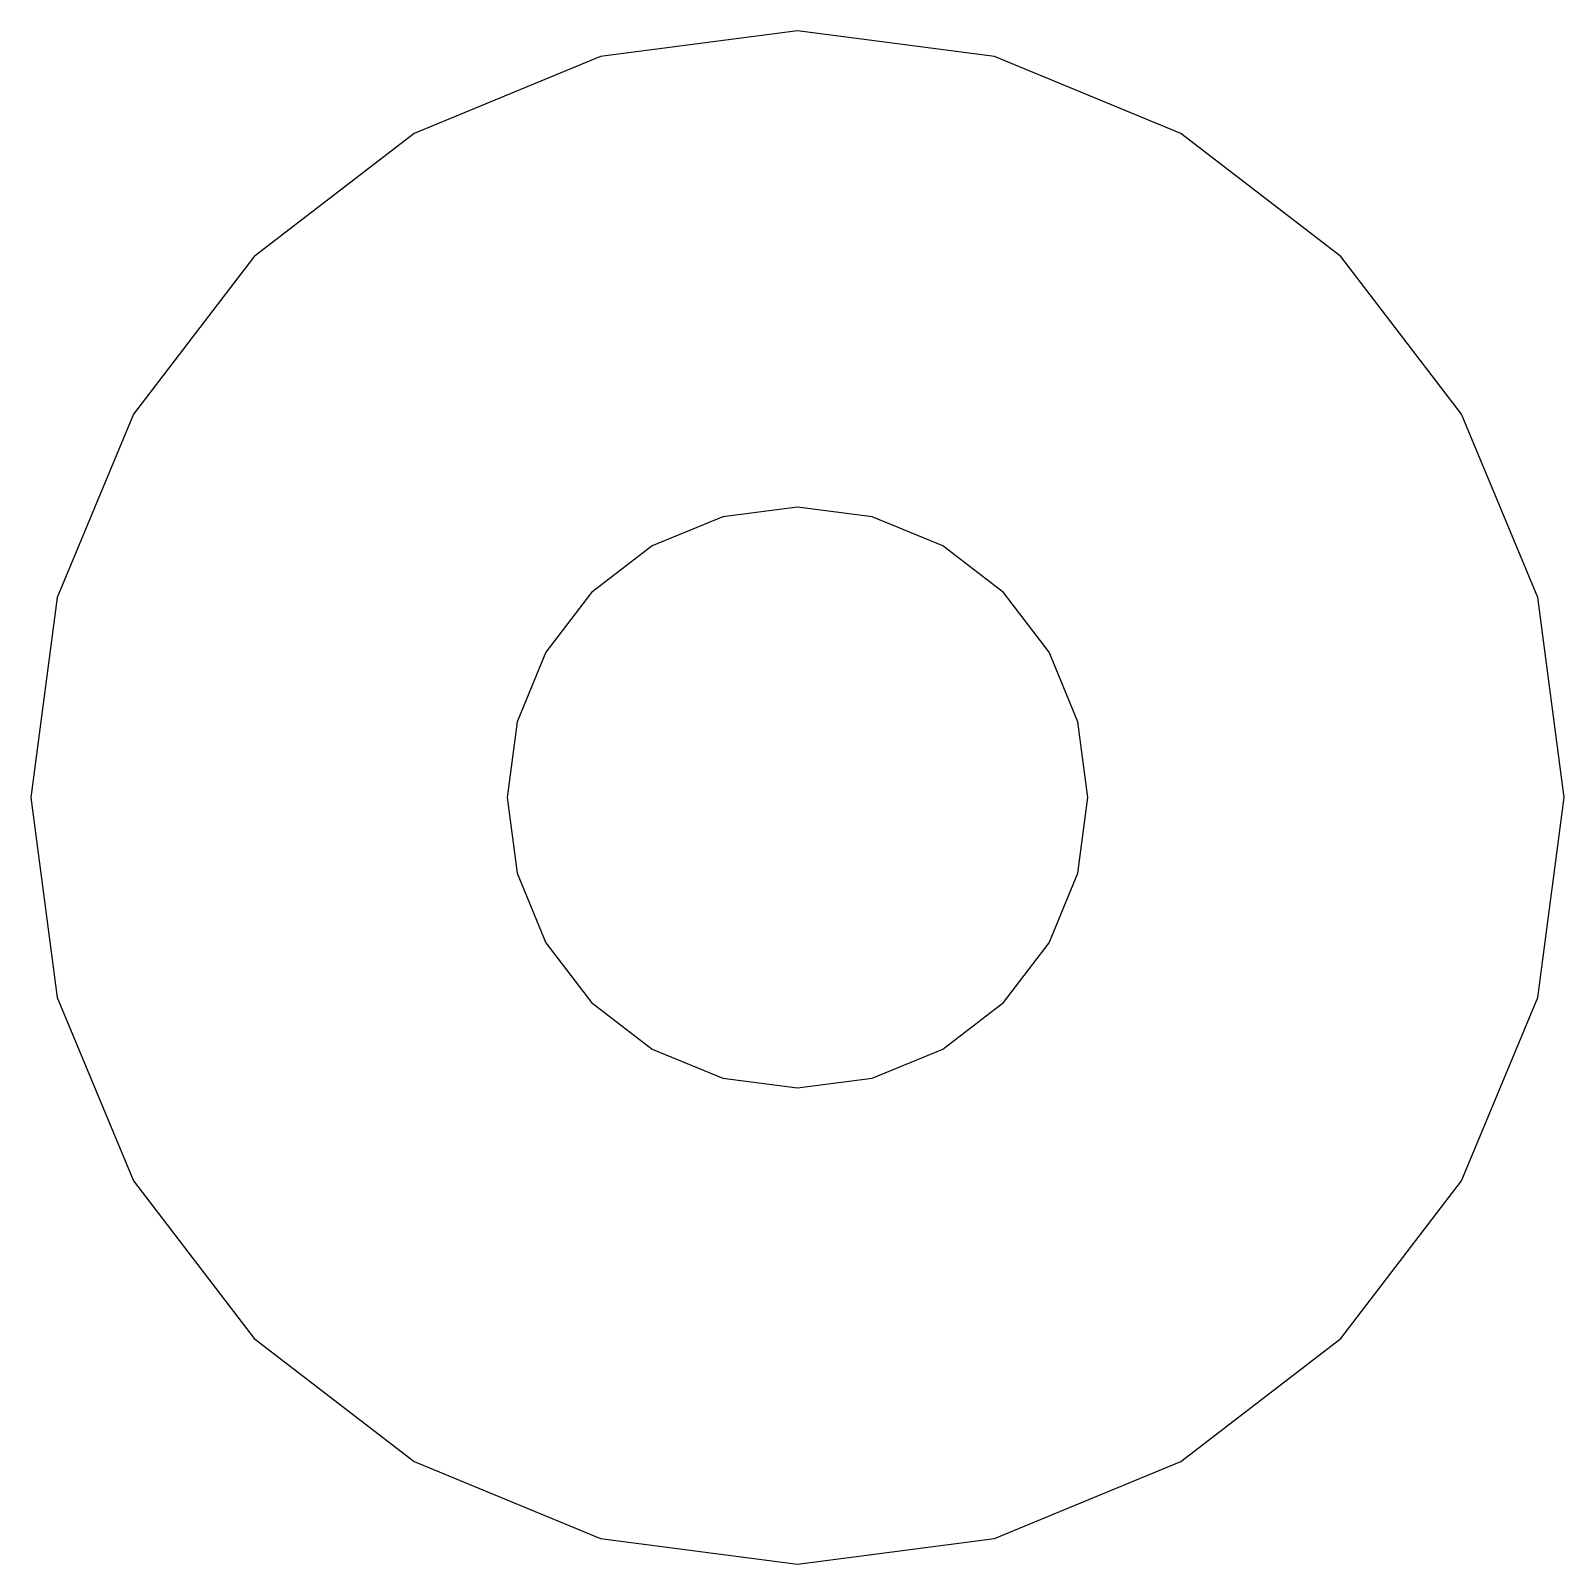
# Model space of a CAD drawing. Extents: x 26.5 to 41, y 18.8 to 33.3.
import ezdxf

# ---------------------------------------------------------------- set-up
doc = ezdxf.new("R2010")
doc.units = 0

msp = doc.modelspace()

# ---------------------------------------------------------------- linework, layer by layer
at = {"color": 10}
for points in [[(40.993051, 26.020362), (40.741743, 27.914622), (40.020396, 29.650357), (38.877878, 31.142929), (37.363055, 32.307699), (35.596924, 33.037189), (33.73306, 33.280353), (31.869196, 33.037189), (30.103064, 32.307699), (28.588241, 31.142929), (27.445723, 29.650357), (26.724377, 27.914622), (26.473069, 26.020362), (26.724377, 24.126102), (27.445723, 22.390367), (28.588241, 20.897795), (30.103064, 19.733026), (31.869196, 19.003535), (33.73306, 18.760371), (35.596924, 19.003535), (37.363055, 19.733026), (38.877878, 20.897795), (40.020396, 22.390367), (40.741743, 24.126102), (40.993051, 26.020362), (40.993051, 26.020362)], [(36.483059, 26.020362), (36.387866, 26.737885), (36.114629, 27.395361), (35.681857, 27.960729), (35.10806, 28.40193), (34.439071, 28.678252), (33.733061, 28.770359), (33.027052, 28.678252), (32.358062, 28.40193), (31.784266, 27.960729), (31.351494, 27.395361), (31.078256, 26.737885), (30.983064, 26.020362), (31.078256, 25.302839), (31.351494, 24.645363), (31.784266, 24.079995), (32.358063, 23.638794), (33.027052, 23.362472), (33.733061, 23.270365), (34.439071, 23.362472), (35.10806, 23.638794), (35.681857, 24.079995), (36.114629, 24.645363), (36.387866, 25.302839), (36.483059, 26.020362), (36.483059, 26.020362)]]:
    msp.add_lwpolyline(points, dxfattribs=at)

doc.saveas('drawing.dxf')
